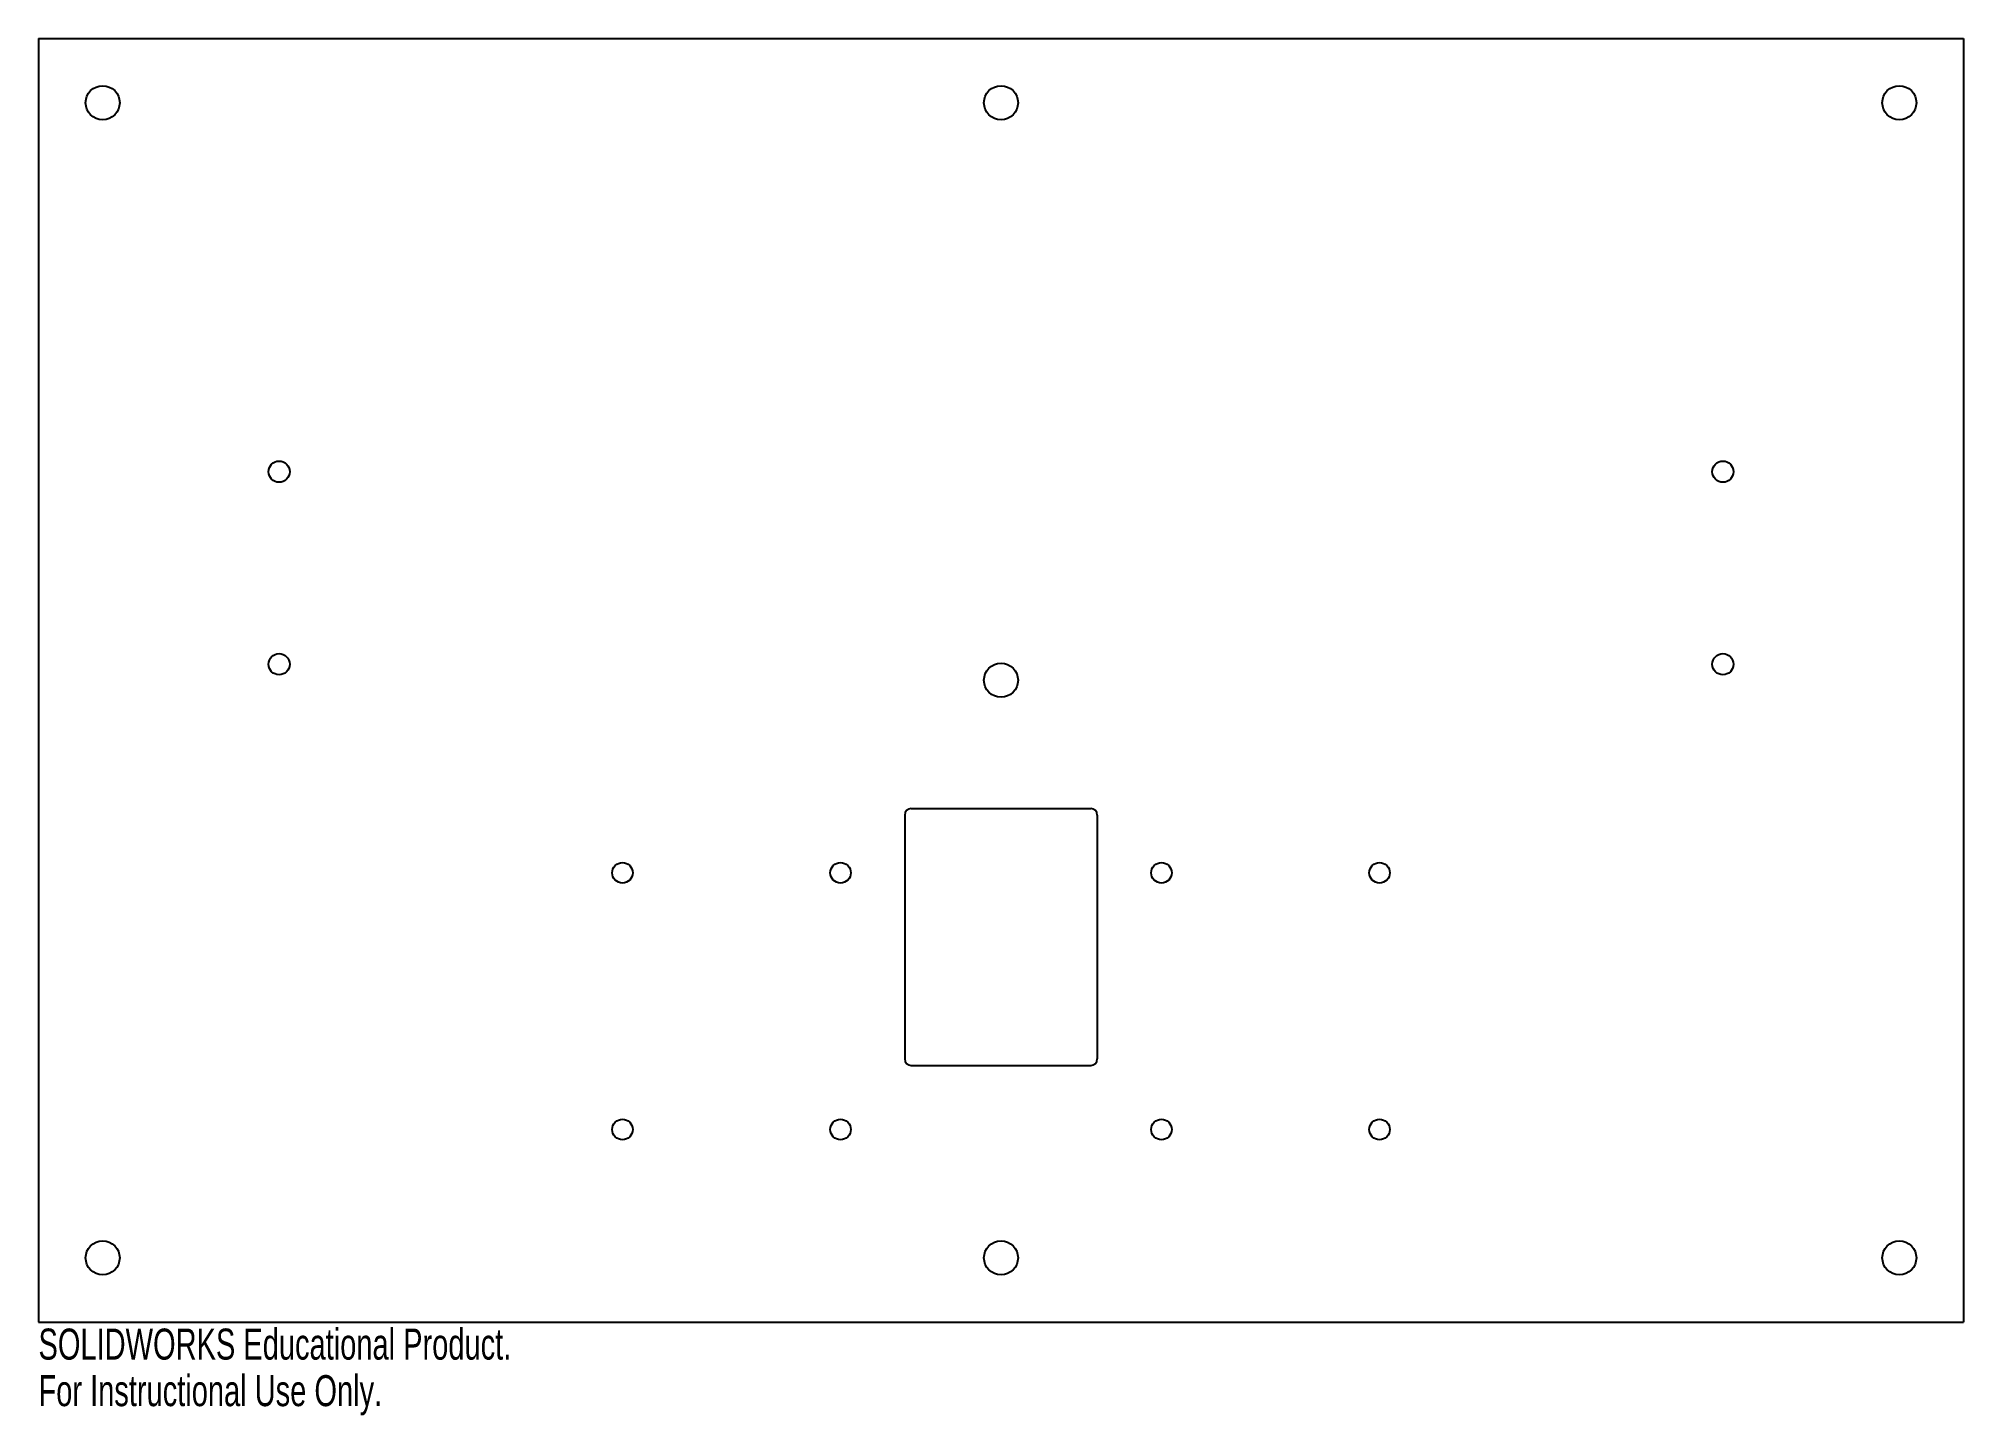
# Model space of a CAD drawing. Header units: millimetres. Extents: x -150 to 150, y -115 to 100.
import ezdxf

# ---------------------------------------------------------------- set-up
doc = ezdxf.new("R2010")
doc.units = ezdxf.units.MM
doc.styles.add('SLDTEXTSTYLE0', font='TXT', dxfattribs={"width": 0.7})

msp = doc.modelspace()

# ---------------------------------------------------------------- linework, layer by layer
at = {"color": 7, "linetype": 'Continuous', "lineweight": 25}
for p, q in [((-150, 100), (-150, -100)), ((-150, 100), (150, 100)), ((150, 100), (150, -100)), ((-15, -21), (-15, -59)), ((-14, -20), (14, -20)), ((15, -21), (15, -59)), ((-14, -60), (14, -60)), ((-150, -100), (150, -100))]:
    msp.add_line(p, q, dxfattribs=at)
for centre, radius in [((-140, 90), 2.65), ((0, 90), 2.65), ((140, 90), 2.65), ((-112.5, 32.5), 1.65), ((112.5, 32.5), 1.65), ((-112.5, 2.5), 1.65), ((112.5, 2.5), 1.65), ((0, 0), 2.65), ((-59, -30), 1.6), ((-25, -30), 1.6), ((25, -30), 1.6), ((59, -30), 1.6), ((-59, -70), 1.6), ((-25, -70), 1.6), ((25, -70), 1.6), ((59, -70), 1.6), ((-140, -90), 2.65), ((0, -90), 2.65), ((140, -90), 2.65)]:
    msp.add_circle(centre, radius, dxfattribs=at)
for centre, start, end in [((-14, -21), 90, 180), ((14, -21), 0, 90), ((-14, -59), 180, 270), ((14, -59), 270, 0)]:
    msp.add_arc(centre, 1, start, end, dxfattribs=at)

# ---------------------------------------------------------------- texts
at = {"color": 7, "linetype": 'Continuous', "char_height": 4.8336, "attachment_point": 1, "style": 'SLDTEXTSTYLE0'}
for s, insert in [('SOLIDWORKS Educational Product.', (-150, -101.02)), ('For Instructional Use Only.', (-150, -108.27))]:
    msp.add_mtext(s, dxfattribs=dict(at, insert=insert))

doc.saveas('drawing.dxf')
